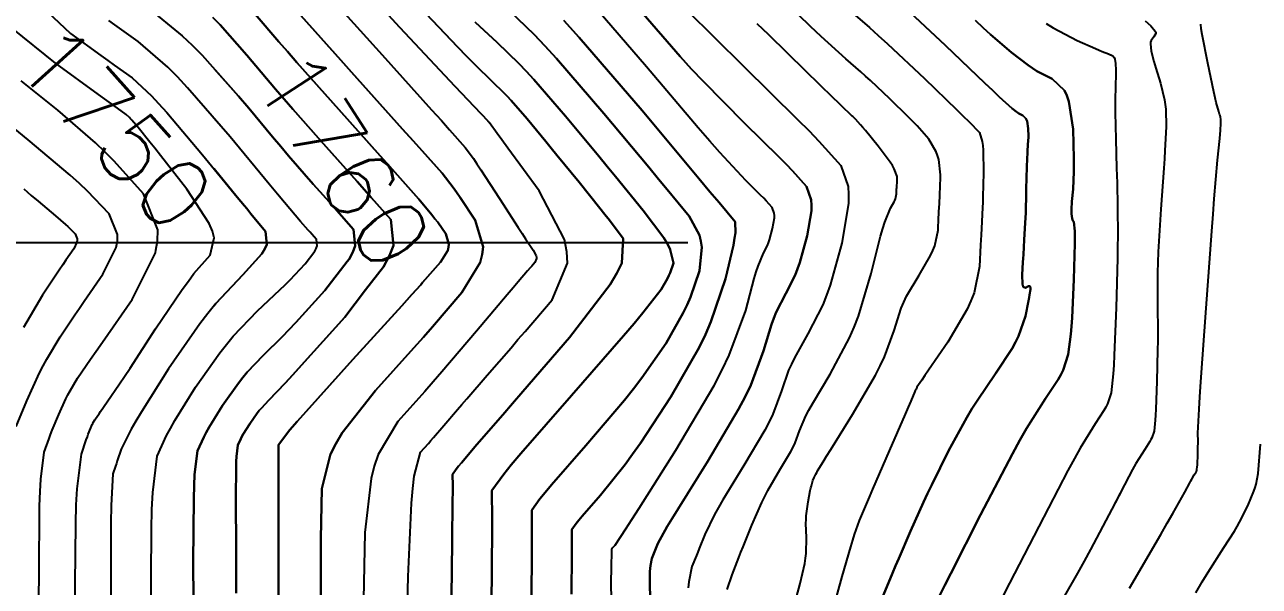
# Model space of a CAD drawing. Header units: metres. Extents: x 837475 to 838479, y 1189012 to 1191015.
# Drawn here: x 837814.5 to 837882.5, y 1189434.4 to 1189465.3 of the extents above; entities that cross this region are included whole.
import ezdxf

# ---------------------------------------------------------------- set-up
doc = ezdxf.new("R2010")
doc.units = ezdxf.units.M
doc.header["$LTSCALE"] = 0.3
for name, color, linetype in [('COTAS 10', 1, 'Continuous'), ('COTAS INT', 252, 'Continuous'), ('DRENAJE', 5, 'Continuous')]:
    doc.layers.add(name, color=color, linetype=linetype)
doc.styles.get("Standard").update_dxf_attribs({"font": 'simplex.shx'})

msp = doc.modelspace()

# ---------------------------------------------------------------- linework, layer by layer
at = {"layer": 'COTAS 10'}
for points, elevation in [([(837827.182, 1189465.924), (837828.475, 1189464.406), (837828.948, 1189463.864), (837829.472, 1189463.269), (837831.783, 1189460.678), (837834.064, 1189458.133), (837834.57, 1189457.567), (837835.02, 1189457.062), (837836.189, 1189455.737), (837836.91, 1189454.88), (837837.078, 1189454.669), (837837.232, 1189454.47), (837837.674, 1189453.844), (837837.844, 1189453.268), (837837.827, 1189453.1), (837837.782, 1189452.927), (837837.387, 1189452.272), (837836.393, 1189451.148), (837837.387, 1189452.272), (837837.782, 1189452.927), (837837.827, 1189453.1), (837837.844, 1189453.268), (837837.674, 1189453.844), (837837.232, 1189454.47), (837837.078, 1189454.669), (837836.91, 1189454.88), (837836.189, 1189455.737), (837835.02, 1189457.062), (837834.57, 1189457.567), (837834.064, 1189458.133), (837831.783, 1189460.678), (837829.472, 1189463.269), (837828.948, 1189463.864), (837828.475, 1189464.406), (837827.182, 1189465.924)], 1760), ([(837850.922, 1189466.158), (837854.046, 1189463.08), (837857.05, 1189460.132), (837857.679, 1189459.497), (837858.219, 1189458.942), (837859.437, 1189457.596), (837859.837, 1189456.433), (837859.861, 1189455.994), (837859.849, 1189455.504), (837859.492, 1189453.313), (837858.84, 1189451.014), (837858.641, 1189450.457), (837858.434, 1189449.934), (837857.621, 1189448.33), (837856.872, 1189447.01), (837856.705, 1189446.666), (837856.557, 1189446.332), (837856.171, 1189445.199), (837855.688, 1189443.917), (837855.479, 1189443.487), (837855.237, 1189443.026), (837854.093, 1189441.091), (837852.937, 1189439.204), (837852.688, 1189438.773), (837852.469, 1189438.381), (837851.937, 1189437.296), (837851.627, 1189436.521), (837851.548, 1189436.324), (837851.473, 1189436.135), (837851.23, 1189435.519), (837851.058, 1189434.683), (837851.028, 1189434.357)], 1780), ([(837850.922, 1189466.158), (837854.046, 1189463.08), (837857.05, 1189460.132), (837857.679, 1189459.497), (837858.219, 1189458.942), (837859.437, 1189457.596), (837859.837, 1189456.433), (837859.861, 1189455.994), (837859.849, 1189455.504), (837859.492, 1189453.313), (837858.84, 1189451.014), (837858.641, 1189450.457), (837858.434, 1189449.934), (837857.621, 1189448.33), (837856.872, 1189447.01), (837856.705, 1189446.666), (837856.557, 1189446.332), (837856.171, 1189445.199), (837855.688, 1189443.917), (837855.479, 1189443.487), (837855.237, 1189443.026), (837854.093, 1189441.091), (837852.937, 1189439.204), (837852.688, 1189438.773), (837852.469, 1189438.381), (837851.937, 1189437.296), (837851.627, 1189436.521), (837851.548, 1189436.324), (837851.473, 1189436.135), (837851.23, 1189435.519), (837851.058, 1189434.683), (837851.028, 1189434.357)], 1780), ([(837817.254, 1189432.896), (837817.291, 1189437.885), (837817.325, 1189438.916), (837817.368, 1189439.796), (837817.612, 1189441.711), (837817.878, 1189442.495), (837817.936, 1189442.663), (837817.988, 1189442.809), (837818.119, 1189443.156), (837818.208, 1189443.35), (837818.233, 1189443.399), (837818.259, 1189443.447), (837818.352, 1189443.602), (837818.513, 1189443.839), (837818.582, 1189443.938), (837818.661, 1189444.052), (837819.033, 1189444.581), (837819.708, 1189445.578), (837819.979, 1189445.986), (837820.286, 1189446.451), (837821.695, 1189448.608), (837823.156, 1189450.769), (837823.496, 1189451.237), (837823.806, 1189451.649), (837824.693, 1189452.665), (837824.922, 1189453.616), (837824.819, 1189453.986), (837824.643, 1189454.402), (837823.405, 1189456.293), (837821.955, 1189458.148), (837821.644, 1189458.542), (837821.374, 1189458.885), (837820.728, 1189459.692), (837820.392, 1189460.088), (837820.316, 1189460.172), (837820.249, 1189460.244), (837820.069, 1189460.41), (837819.394, 1189460.897), (837819.015, 1189461.172), (837818.552, 1189461.507), (837816.184, 1189463.22), (837813.815, 1189465.139)], 1750), ([(837840.167, 1189429.842), (837840.215, 1189435.958), (837840.222, 1189437.139), (837840.225, 1189438.098), (837840.21, 1189439.709), (837840.862, 1189440.608), (837841.284, 1189441.119), (837841.812, 1189441.742), (837844.595, 1189444.936), (837847.463, 1189448.224), (837848.045, 1189448.906), (837848.534, 1189449.489), (837849.537, 1189450.77), (837849.885, 1189451.38), (837849.962, 1189451.54), (837850.032, 1189451.696), (837850.213, 1189452.229), (837850.036, 1189452.981), (837849.879, 1189453.276), (837849.675, 1189453.609), (837848.55, 1189455.122), (837847.023, 1189456.987), (837846.566, 1189457.541), (837846.094, 1189458.112), (837844.265, 1189460.309), (837842.516, 1189462.333), (837842.094, 1189462.794), (837841.699, 1189463.212), (837840.5, 1189464.365), (837839.287, 1189465.48)], 1770), ([(837839.287, 1189465.48), (837840.5, 1189464.365), (837841.699, 1189463.212), (837842.094, 1189462.794), (837842.516, 1189462.333), (837844.265, 1189460.309), (837846.094, 1189458.112), (837846.566, 1189457.541), (837847.023, 1189456.987), (837848.55, 1189455.122), (837849.675, 1189453.609), (837849.879, 1189453.276), (837850.036, 1189452.981), (837850.213, 1189452.229), (837850.032, 1189451.696), (837849.962, 1189451.54), (837849.885, 1189451.38), (837849.537, 1189450.77), (837848.534, 1189449.489), (837848.045, 1189448.906), (837847.463, 1189448.224), (837844.595, 1189444.936), (837841.812, 1189441.742), (837841.284, 1189441.119), (837840.862, 1189440.608), (837840.21, 1189439.709), (837840.225, 1189438.098), (837840.222, 1189437.139), (837840.215, 1189435.958), (837840.167, 1189429.842)], 1770), ([(837864.882, 1189433.952), (837865.155, 1189434.496), (837865.482, 1189435.146), (837867.118, 1189438.372), (837868.88, 1189441.735), (837869.287, 1189442.472), (837869.658, 1189443.124), (837870.705, 1189444.774), (837871.394, 1189445.814), (837871.54, 1189446.081), (837871.666, 1189446.338), (837871.958, 1189447.193), (837872.104, 1189448.31), (837872.139, 1189448.734), (837872.17, 1189449.207), (837872.263, 1189451.327), (837872.309, 1189453.3), (837872.311, 1189453.68), (837872.309, 1189453.988), (837872.263, 1189454.499), (837872.198, 1189454.589), (837872.184, 1189454.632), (837872.172, 1189454.683), (837872.142, 1189454.93), (837872.142, 1189455.32), (837872.149, 1189455.462), (837872.159, 1189455.617), (837872.22, 1189456.298), (837872.269, 1189457.274), (837872.271, 1189457.616), (837872.269, 1189457.989), (837872.219, 1189459.595), (837871.993, 1189461.118), (837871.88, 1189461.44), (837871.744, 1189461.718), (837871.07, 1189462.357), (837870.227, 1189462.795), (837869.986, 1189462.946), (837869.741, 1189463.11), (837868.825, 1189463.806), (837867.671, 1189464.813), (837867.276, 1189465.172), (837866.848, 1189465.566)], 1790), ([(837866.848, 1189465.566), (837867.276, 1189465.172), (837867.671, 1189464.813), (837868.825, 1189463.806), (837869.741, 1189463.11), (837869.986, 1189462.946), (837870.227, 1189462.795), (837871.07, 1189462.357), (837871.744, 1189461.718), (837871.88, 1189461.44), (837871.993, 1189461.118), (837872.219, 1189459.595), (837872.269, 1189457.989), (837872.271, 1189457.616), (837872.269, 1189457.274), (837872.22, 1189456.298), (837872.159, 1189455.617), (837872.149, 1189455.462), (837872.142, 1189455.32), (837872.142, 1189454.93), (837872.172, 1189454.683), (837872.184, 1189454.632), (837872.198, 1189454.589), (837872.263, 1189454.499), (837872.309, 1189453.988), (837872.311, 1189453.68), (837872.309, 1189453.3), (837872.263, 1189451.327), (837872.17, 1189449.207), (837872.139, 1189448.734), (837872.104, 1189448.31), (837871.958, 1189447.193), (837871.666, 1189446.338), (837871.54, 1189446.081), (837871.394, 1189445.814), (837870.705, 1189444.774), (837869.658, 1189443.124), (837869.287, 1189442.472), (837868.88, 1189441.735), (837867.118, 1189438.372), (837865.482, 1189435.146), (837865.155, 1189434.496), (837864.882, 1189433.952)], 1790), ([(837828.454, 1189431.007), (837828.455, 1189437.972), (837828.456, 1189439.316), (837828.456, 1189440.405), (837828.46, 1189442.227), (837829.091, 1189443.047), (837829.487, 1189443.506), (837829.98, 1189444.065), (837832.558, 1189446.921), (837835.248, 1189449.877), (837835.811, 1189450.5), (837836.295, 1189451.037), (837836.393, 1189451.148), (837836.295, 1189451.037), (837835.811, 1189450.5), (837835.248, 1189449.877), (837832.558, 1189446.921), (837829.98, 1189444.065), (837829.487, 1189443.506), (837829.091, 1189443.047), (837828.46, 1189442.227), (837828.456, 1189440.405), (837828.456, 1189439.316), (837828.455, 1189437.972), (837828.454, 1189431.007)], 1760)]:
    msp.add_lwpolyline(points, dxfattribs=dict(at, elevation=elevation))
at = {"layer": 'COTAS INT'}
for points, elevation in [([(837835.494, 1189430.367), (837835.603, 1189434.985), (837835.789, 1189439.021), (837835.859, 1189439.828), (837835.936, 1189440.501), (837836.282, 1189441.814), (837836.722, 1189442.306), (837836.859, 1189442.462), (837837.003, 1189442.627), (837837.575, 1189443.295), (837838.314, 1189444.16), (837838.562, 1189444.449), (837838.83, 1189444.759), (837839.956, 1189446.058), (837841.266, 1189447.568), (837841.649, 1189448.011), (837842.042, 1189448.466), (837843.536, 1189450.196), (837844.369, 1189452.214), (837844.346, 1189452.85), (837844.212, 1189453.518), (837842.808, 1189456.209), (837841.098, 1189458.552), (837840.77, 1189459.001), (837840.505, 1189459.363), (837840.074, 1189459.951), (837840.056, 1189459.973), (837840.051, 1189459.978), (837840.047, 1189459.984), (837840.032, 1189460.002), (837840.019, 1189460.017), (837840.016, 1189460.021), (837840.013, 1189460.024), (837840.004, 1189460.032), (837839.253, 1189460.827), (837838.199, 1189461.944), (837835.14, 1189465.186), (837832.075, 1189468.54)], 1766), ([(837835.494, 1189430.367), (837835.603, 1189434.985), (837835.789, 1189439.021), (837835.859, 1189439.828), (837835.936, 1189440.501), (837836.282, 1189441.814), (837836.722, 1189442.306), (837836.859, 1189442.462), (837837.003, 1189442.627), (837837.575, 1189443.295), (837838.314, 1189444.16), (837838.562, 1189444.449), (837838.83, 1189444.759), (837839.956, 1189446.058), (837841.266, 1189447.568), (837841.649, 1189448.011), (837842.042, 1189448.466), (837843.536, 1189450.196), (837844.369, 1189452.214), (837844.346, 1189452.85), (837844.212, 1189453.518), (837842.808, 1189456.209), (837841.098, 1189458.552), (837840.77, 1189459.001), (837840.505, 1189459.363), (837840.074, 1189459.951), (837840.056, 1189459.973), (837840.051, 1189459.978), (837840.047, 1189459.984), (837840.032, 1189460.002), (837840.019, 1189460.017), (837840.016, 1189460.021), (837840.013, 1189460.024), (837840.004, 1189460.032), (837839.253, 1189460.827), (837838.199, 1189461.944), (837835.14, 1189465.186), (837832.075, 1189468.54)], 1766), ([(837831.399, 1189466.772), (837834.179, 1189463.685), (837836.89, 1189460.665), (837837.431, 1189460.063), (837837.88, 1189459.561), (837838.742, 1189458.593), (837839.195, 1189457.974), (837839.386, 1189457.693), (837839.605, 1189457.364), (837840.634, 1189455.777), (837841.657, 1189454.186), (837841.873, 1189453.854), (837842.06, 1189453.569), (837842.491, 1189452.931), (837842.652, 1189452.626), (837842.668, 1189452.55), (837842.671, 1189452.479), (837842.58, 1189452.253), (837842.414, 1189452.061), (837842.37, 1189452.01), (837842.327, 1189451.961), (837842.182, 1189451.793), (837841.667, 1189451.189), (837841.391, 1189450.864), (837841.058, 1189450.471), (837839.374, 1189448.485), (837837.456, 1189446.244), (837836.976, 1189445.691), (837836.517, 1189445.166), (837835.041, 1189443.516), (837833.951, 1189441.689), (837833.735, 1189441.054), (837833.556, 1189440.363), (837833.222, 1189437.399), (837833.148, 1189433.713)], 1764), ([(837831.399, 1189466.772), (837834.179, 1189463.685), (837836.89, 1189460.665), (837837.431, 1189460.063), (837837.88, 1189459.561), (837838.742, 1189458.593), (837839.195, 1189457.974), (837839.386, 1189457.693), (837839.605, 1189457.364), (837840.634, 1189455.777), (837841.657, 1189454.186), (837841.873, 1189453.854), (837842.06, 1189453.569), (837842.491, 1189452.931), (837842.652, 1189452.626), (837842.668, 1189452.55), (837842.671, 1189452.479), (837842.58, 1189452.253), (837842.414, 1189452.061), (837842.37, 1189452.01), (837842.327, 1189451.961), (837842.182, 1189451.793), (837841.667, 1189451.189), (837841.391, 1189450.864), (837841.058, 1189450.471), (837839.374, 1189448.485), (837837.456, 1189446.244), (837836.976, 1189445.691), (837836.517, 1189445.166), (837835.041, 1189443.516), (837833.951, 1189441.689), (837833.735, 1189441.054), (837833.556, 1189440.363), (837833.222, 1189437.399), (837833.148, 1189433.713)], 1764), ([(837837.995, 1189433.881), (837838.034, 1189436.863), (837838.053, 1189439.173), (837838.055, 1189439.619), (837838.056, 1189439.981), (837838.05, 1189440.591), (837838.247, 1189440.882), (837838.376, 1189441.042), (837838.538, 1189441.238), (837839.389, 1189442.233), (837840.818, 1189443.882), (837841.343, 1189444.49), (837841.925, 1189445.163), (837844.492, 1189448.139), (837846.728, 1189451.045), (837847.101, 1189451.673), (837847.367, 1189452.225), (837847.436, 1189453.583), (837846.682, 1189454.581), (837846.429, 1189454.906), (837846.157, 1189455.252), (837845.011, 1189456.677), (837843.798, 1189458.162), (837843.483, 1189458.545), (837843.178, 1189458.916), (837842.148, 1189460.156), (837841.267, 1189461.175), (837841.055, 1189461.407), (837840.856, 1189461.618), (837840.252, 1189462.199), (837839.27, 1189463.154), (837838.833, 1189463.6), (837838.325, 1189464.126), (837835.892, 1189466.684)], 1768), ([(837835.892, 1189466.684), (837838.325, 1189464.126), (837838.833, 1189463.6), (837839.27, 1189463.154), (837840.252, 1189462.199), (837840.856, 1189461.618), (837841.055, 1189461.407), (837841.267, 1189461.175), (837842.148, 1189460.156), (837843.178, 1189458.916), (837843.483, 1189458.545), (837843.798, 1189458.162), (837845.011, 1189456.677), (837846.157, 1189455.252), (837846.429, 1189454.906), (837846.682, 1189454.581), (837847.436, 1189453.583), (837847.367, 1189452.225), (837847.101, 1189451.673), (837846.728, 1189451.045), (837844.492, 1189448.139), (837841.925, 1189445.163), (837841.343, 1189444.49), (837840.818, 1189443.882), (837839.389, 1189442.233), (837838.538, 1189441.238), (837838.376, 1189441.042), (837838.247, 1189440.882), (837838.05, 1189440.591), (837838.056, 1189439.981), (837838.055, 1189439.619), (837838.053, 1189439.173), (837838.034, 1189436.863), (837837.995, 1189433.881)], 1768), ([(837842.382, 1189431.921), (837842.415, 1189436.084), (837842.419, 1189436.887), (837842.421, 1189437.54), (837842.412, 1189438.636), (837842.855, 1189439.248), (837843.142, 1189439.595), (837843.502, 1189440.019), (837845.395, 1189442.193), (837847.508, 1189444.684), (837848.005, 1189445.309), (837848.464, 1189445.905), (837849.807, 1189447.821), (837850.756, 1189449.483), (837850.967, 1189449.919), (837851.155, 1189450.345), (837851.65, 1189451.796), (837851.774, 1189453.099), (837851.729, 1189453.432), (837851.65, 1189453.753), (837851.078, 1189454.811), (837849.874, 1189456.273), (837849.396, 1189456.848), (837848.855, 1189457.498), (837846.382, 1189460.462), (837843.764, 1189463.49), (837843.133, 1189464.18), (837842.543, 1189464.806), (837840.749, 1189466.531)], 1772), ([(837840.749, 1189466.531), (837842.543, 1189464.806), (837843.133, 1189464.18), (837843.764, 1189463.49), (837846.382, 1189460.462), (837848.855, 1189457.498), (837849.396, 1189456.848), (837849.874, 1189456.273), (837851.078, 1189454.811), (837851.65, 1189453.753), (837851.729, 1189453.432), (837851.774, 1189453.099), (837851.65, 1189451.796), (837851.155, 1189450.345), (837850.967, 1189449.919), (837850.756, 1189449.483), (837849.807, 1189447.821), (837848.464, 1189445.905), (837848.005, 1189445.309), (837847.508, 1189444.684), (837845.395, 1189442.193), (837843.502, 1189440.019), (837843.142, 1189439.595), (837842.855, 1189439.248), (837842.412, 1189438.636), (837842.421, 1189437.54), (837842.419, 1189436.887), (837842.415, 1189436.084), (837842.382, 1189431.921)], 1772), ([(837846.793, 1189433.569), (837846.788, 1189434.752), (837846.79, 1189434.971), (837846.791, 1189435.035), (837846.792, 1189435.101), (837846.805, 1189435.618), (837846.807, 1189435.696), (837846.808, 1189435.777), (837846.812, 1189436.08), (837846.814, 1189436.334), (837846.814, 1189436.49), (837846.841, 1189436.527), (837846.858, 1189436.548), (837846.88, 1189436.574), (837846.996, 1189436.707), (837847.598, 1189437.606), (837847.926, 1189438.115), (837848.324, 1189438.737), (837850.348, 1189441.923), (837852.446, 1189445.487), (837852.892, 1189446.348), (837853.279, 1189447.154), (837854.19, 1189449.61), (837854.661, 1189451.37), (837854.771, 1189451.739), (837854.872, 1189452.055), (837855.165, 1189452.767), (837855.386, 1189453.202), (837855.442, 1189453.344), (837855.496, 1189453.496), (837855.673, 1189454.12), (837855.769, 1189454.714), (837855.773, 1189454.847), (837855.766, 1189454.966), (837855.658, 1189455.282), (837855.327, 1189455.647), (837855.181, 1189455.798), (837855.01, 1189455.97), (837854.195, 1189456.77), (837852.765, 1189458.302), (837852.207, 1189458.936), (837851.578, 1189459.66), (837848.724, 1189463.031), (837845.722, 1189466.506)], 1776), ([(837846.793, 1189433.569), (837846.788, 1189434.752), (837846.79, 1189434.971), (837846.791, 1189435.035), (837846.792, 1189435.101), (837846.805, 1189435.618), (837846.807, 1189435.696), (837846.808, 1189435.777), (837846.812, 1189436.08), (837846.814, 1189436.334), (837846.814, 1189436.49), (837846.841, 1189436.527), (837846.858, 1189436.548), (837846.88, 1189436.574), (837846.996, 1189436.707), (837847.598, 1189437.606), (837847.926, 1189438.115), (837848.324, 1189438.737), (837850.348, 1189441.923), (837852.446, 1189445.487), (837852.892, 1189446.348), (837853.279, 1189447.154), (837854.19, 1189449.61), (837854.661, 1189451.37), (837854.771, 1189451.739), (837854.872, 1189452.055), (837855.165, 1189452.767), (837855.386, 1189453.202), (837855.442, 1189453.344), (837855.496, 1189453.496), (837855.673, 1189454.12), (837855.769, 1189454.714), (837855.773, 1189454.847), (837855.766, 1189454.966), (837855.658, 1189455.282), (837855.327, 1189455.647), (837855.181, 1189455.798), (837855.01, 1189455.97), (837854.195, 1189456.77), (837852.765, 1189458.302), (837852.207, 1189458.936), (837851.578, 1189459.66), (837848.724, 1189463.031), (837845.722, 1189466.506)], 1776), ([(837859.43, 1189466.54), (837861.006, 1189465.185), (837861.493, 1189464.748), (837862.003, 1189464.283), (837864.03, 1189462.383), (837865.817, 1189460.664), (837866.175, 1189460.314), (837866.475, 1189460.019), (837867.064, 1189459.409), (837867.223, 1189458.914), (837867.25, 1189458.691), (837867.271, 1189458.432), (837867.288, 1189457.186), (837867.256, 1189455.869), (837867.246, 1189455.566), (837867.236, 1189455.288), (837867.196, 1189454.505), (837867.151, 1189453.754), (837867.137, 1189453.497), (837867.124, 1189453.218), (837867.071, 1189452.032), (837866.769, 1189450.589), (837866.597, 1189450.148), (837866.388, 1189449.689), (837865.317, 1189447.881), (837864.255, 1189446.329), (837864.051, 1189446.03), (837863.888, 1189445.789), (837863.625, 1189445.393), (837863.614, 1189445.363), (837863.609, 1189445.353), (837863.603, 1189445.342), (837863.576, 1189445.295), (837863.545, 1189445.242), (837863.537, 1189445.227), (837863.53, 1189445.211), (837863.507, 1189445.155), (837863.277, 1189444.62), (837863.14, 1189444.303), (837862.97, 1189443.912), (837862.092, 1189441.891), (837861.177, 1189439.784), (837860.985, 1189439.339), (837860.819, 1189438.954), (837860.442, 1189438.065), (837860.172, 1189437.288), (837860.074, 1189436.974), (837859.966, 1189436.618), (837859.493, 1189434.972), (837859.028, 1189433.302)], 1786), ([(837859.43, 1189466.54), (837861.006, 1189465.185), (837861.493, 1189464.748), (837862.003, 1189464.283), (837864.03, 1189462.383), (837865.817, 1189460.664), (837866.175, 1189460.314), (837866.475, 1189460.019), (837867.064, 1189459.409), (837867.223, 1189458.914), (837867.25, 1189458.691), (837867.271, 1189458.432), (837867.288, 1189457.186), (837867.256, 1189455.869), (837867.246, 1189455.566), (837867.236, 1189455.288), (837867.196, 1189454.505), (837867.151, 1189453.754), (837867.137, 1189453.497), (837867.124, 1189453.218), (837867.071, 1189452.032), (837866.769, 1189450.589), (837866.597, 1189450.148), (837866.388, 1189449.689), (837865.317, 1189447.881), (837864.255, 1189446.329), (837864.051, 1189446.03), (837863.888, 1189445.789), (837863.625, 1189445.393), (837863.614, 1189445.363), (837863.609, 1189445.353), (837863.603, 1189445.342), (837863.576, 1189445.295), (837863.545, 1189445.242), (837863.537, 1189445.227), (837863.53, 1189445.211), (837863.507, 1189445.155), (837863.277, 1189444.62), (837863.14, 1189444.303), (837862.97, 1189443.912), (837862.092, 1189441.891), (837861.177, 1189439.784), (837860.985, 1189439.339), (837860.819, 1189438.954), (837860.442, 1189438.065), (837860.172, 1189437.288), (837860.074, 1189436.974), (837859.966, 1189436.618), (837859.493, 1189434.972), (837859.028, 1189433.302)], 1786), ([(837861.684, 1189433.746), (837862.275, 1189435.166), (837862.445, 1189435.568), (837862.618, 1189435.974), (837863.262, 1189437.47), (837863.988, 1189439.073), (837864.211, 1189439.545), (837864.444, 1189440.03), (837865.366, 1189441.886), (837866.366, 1189443.723), (837866.648, 1189444.196), (837866.932, 1189444.653), (837867.975, 1189446.176), (837868.867, 1189447.521), (837869.055, 1189447.866), (837869.218, 1189448.2), (837869.596, 1189449.305), (837869.767, 1189450.157), (837869.8, 1189450.33), (837869.827, 1189450.476), (837869.872, 1189450.78), (837869.868, 1189450.886), (837869.865, 1189450.907), (837869.861, 1189450.926), (837869.836, 1189450.964), (837869.779, 1189450.959), (837869.755, 1189450.95), (837869.726, 1189450.938), (837869.592, 1189450.865), (837869.47, 1189450.917), (837869.449, 1189450.983), (837869.434, 1189451.071), (837869.424, 1189451.579), (837869.458, 1189452.273), (837869.469, 1189452.48), (837869.482, 1189452.692), (837869.535, 1189453.512), (837869.588, 1189454.432), (837869.6, 1189454.708), (837869.611, 1189454.994), (837869.641, 1189456.102), (837869.662, 1189457.101), (837869.667, 1189457.317), (837869.672, 1189457.508), (837869.686, 1189457.977), (837869.702, 1189458.269), (837869.707, 1189458.347), (837869.713, 1189458.425), (837869.737, 1189458.697), (837869.755, 1189459.003), (837869.757, 1189459.102), (837869.757, 1189459.207), (837869.746, 1189459.636), (837869.687, 1189460.031), (837869.658, 1189460.114), (837869.623, 1189460.186), (837869.448, 1189460.352), (837869.229, 1189460.465), (837869.167, 1189460.505), (837869.103, 1189460.547), (837868.866, 1189460.727), (837868.155, 1189461.381), (837867.794, 1189461.722), (837867.361, 1189462.132), (837865.2, 1189464.191), (837862.676, 1189466.55)], 1788), ([(837862.676, 1189466.55), (837865.2, 1189464.191), (837867.361, 1189462.132), (837867.794, 1189461.722), (837868.155, 1189461.381), (837868.866, 1189460.727), (837869.103, 1189460.547), (837869.167, 1189460.505), (837869.229, 1189460.465), (837869.448, 1189460.352), (837869.623, 1189460.186), (837869.658, 1189460.114), (837869.687, 1189460.031), (837869.746, 1189459.636), (837869.757, 1189459.207), (837869.757, 1189459.102), (837869.755, 1189459.003), (837869.737, 1189458.697), (837869.713, 1189458.425), (837869.707, 1189458.347), (837869.702, 1189458.269), (837869.686, 1189457.977), (837869.672, 1189457.508), (837869.667, 1189457.317), (837869.662, 1189457.101), (837869.641, 1189456.102), (837869.611, 1189454.994), (837869.6, 1189454.708), (837869.588, 1189454.432), (837869.535, 1189453.512), (837869.482, 1189452.692), (837869.469, 1189452.48), (837869.458, 1189452.273), (837869.424, 1189451.579), (837869.434, 1189451.071), (837869.449, 1189450.983), (837869.47, 1189450.917), (837869.592, 1189450.865), (837869.726, 1189450.938), (837869.755, 1189450.95), (837869.779, 1189450.959), (837869.836, 1189450.964), (837869.861, 1189450.926), (837869.865, 1189450.907), (837869.868, 1189450.886), (837869.872, 1189450.78), (837869.827, 1189450.476), (837869.8, 1189450.33), (837869.767, 1189450.157), (837869.596, 1189449.305), (837869.218, 1189448.2), (837869.055, 1189447.866), (837868.867, 1189447.521), (837867.975, 1189446.176), (837866.932, 1189444.653), (837866.648, 1189444.196), (837866.366, 1189443.723), (837865.366, 1189441.886), (837864.444, 1189440.03), (837864.211, 1189439.545), (837863.988, 1189439.073), (837863.262, 1189437.47), (837862.618, 1189435.974), (837862.445, 1189435.568), (837862.275, 1189435.166), (837861.684, 1189433.746)], 1788), ([(837815.424, 1189466.349), (837816.999, 1189464.867), (837818.68, 1189463.652), (837819.067, 1189463.373), (837819.419, 1189463.12), (837820.405, 1189462.412), (837821.463, 1189461.434), (837821.86, 1189461.01), (837822.303, 1189460.519), (837824.28, 1189458.191), (837826.194, 1189455.862), (837826.596, 1189455.369), (837826.713, 1189455.226), (837826.943, 1189454.943), (837827.737, 1189453.955), (837827.811, 1189453.253), (837827.704, 1189453.007), (837827.541, 1189452.739), (837826.495, 1189451.585), (837825.011, 1189449.999), (837824.574, 1189449.459), (837824.124, 1189448.874), (837822.403, 1189446.398), (837820.91, 1189444.038), (837820.604, 1189443.528), (837820.346, 1189443.08), (837819.801, 1189441.977), (837819.584, 1189441.344), (837819.532, 1189441.191), (837819.484, 1189441.049), (837819.339, 1189440.62), (837819.248, 1189438.89), (837819.234, 1189437.928), (837819.224, 1189436.756), (837819.23, 1189430.781)], 1752), ([(837821.235, 1189466.303), (837823.162, 1189464.728), (837823.705, 1189464.215), (837824.251, 1189463.669), (837826.257, 1189461.42), (837826.822, 1189460.742), (837828.124, 1189459.175), (837828.583, 1189458.633), (837829.017, 1189458.124), (837830.377, 1189456.57), (837831.446, 1189455.376), (837831.697, 1189455.094), (837831.929, 1189454.834), (837832.601, 1189454.07), (837832.69, 1189453.175), (837832.553, 1189452.833), (837832.347, 1189452.449), (837832.248, 1189452.319), (837831.02, 1189450.722), (837829.414, 1189448.958), (837829.032, 1189448.551), (837828.677, 1189448.181), (837827.622, 1189447.138), (837826.745, 1189446.223), (837826.503, 1189445.932), (837826.26, 1189445.626), (837825.385, 1189444.386), (837824.641, 1189443.187), (837824.481, 1189442.906), (837824.341, 1189442.648), (837824.004, 1189441.899), (837823.842, 1189440.593), (837823.813, 1189439.982), (837823.792, 1189439.264), (837823.771, 1189435.771), (837823.791, 1189431.598)], 1756), ([(837829.7, 1189465.841), (837831.891, 1189463.398), (837832.487, 1189462.732), (837835.294, 1189459.603), (837835.876, 1189458.953), (837836.374, 1189458.396), (837837.466, 1189457.165), (837838.074, 1189456.393), (837838.267, 1189456.126), (837838.471, 1189455.835), (837839.295, 1189454.589), (837839.727, 1189453.127), (837839.684, 1189452.699), (837839.569, 1189452.261), (837838.567, 1189450.598), (837836.945, 1189448.722), (837836.44, 1189448.15), (837835.911, 1189447.555), (837833.8, 1189445.218), (837831.965, 1189442.877), (837831.611, 1189442.28), (837831.324, 1189441.705), (837830.841, 1189439.813), (837830.802, 1189437.059), (837830.795, 1189435.941), (837830.789, 1189434.669), (837830.779, 1189428.79)], 1762), ([(837830.779, 1189428.79), (837830.789, 1189434.669), (837830.795, 1189435.941), (837830.802, 1189437.059), (837830.841, 1189439.813), (837831.324, 1189441.705), (837831.611, 1189442.28), (837831.965, 1189442.877), (837833.8, 1189445.218), (837835.911, 1189447.555), (837836.44, 1189448.15), (837836.945, 1189448.722), (837838.567, 1189450.598), (837839.569, 1189452.261), (837839.684, 1189452.699), (837839.727, 1189453.127), (837839.295, 1189454.589), (837838.471, 1189455.835), (837838.267, 1189456.126), (837838.074, 1189456.393), (837837.466, 1189457.165), (837836.374, 1189458.396), (837835.876, 1189458.953), (837835.294, 1189459.603), (837832.487, 1189462.732), (837831.891, 1189463.398), (837829.7, 1189465.841)], 1762), ([(837848.949, 1189433.341), (837848.909, 1189434.473), (837848.917, 1189435.252), (837848.927, 1189435.423), (837848.941, 1189435.575), (837849.021, 1189435.963), (837849.135, 1189436.25), (837849.17, 1189436.338), (837849.206, 1189436.429), (837849.35, 1189436.79), (837849.867, 1189437.721), (837850.139, 1189438.171), (837850.465, 1189438.705), (837852.109, 1189441.331), (837853.801, 1189444.192), (837854.158, 1189444.874), (837854.467, 1189445.509), (837855.18, 1189447.404), (837855.609, 1189448.851), (837855.738, 1189449.203), (837855.872, 1189449.533), (837856.393, 1189450.549), (837856.91, 1189451.568), (837857.041, 1189451.9), (837857.168, 1189452.255), (837857.582, 1189453.716), (837857.809, 1189455.109), (837857.817, 1189455.421), (837857.801, 1189455.7), (837857.547, 1189456.439), (837856.773, 1189457.295), (837856.43, 1189457.648), (837856.03, 1189458.051), (837854.12, 1189459.925), (837851.843, 1189462.23), (837851.213, 1189462.905), (837850.582, 1189463.595), (837848.302, 1189466.221)], 1778), ([(837848.302, 1189466.221), (837850.582, 1189463.595), (837851.213, 1189462.905), (837851.843, 1189462.23), (837854.12, 1189459.925), (837856.03, 1189458.051), (837856.43, 1189457.648), (837856.773, 1189457.295), (837857.547, 1189456.439), (837857.801, 1189455.7), (837857.817, 1189455.421), (837857.809, 1189455.109), (837857.582, 1189453.716), (837857.168, 1189452.255), (837857.041, 1189451.9), (837856.91, 1189451.568), (837856.393, 1189450.549), (837855.872, 1189449.533), (837855.738, 1189449.203), (837855.609, 1189448.851), (837855.18, 1189447.404), (837854.467, 1189445.509), (837854.158, 1189444.874), (837853.801, 1189444.192), (837852.109, 1189441.331), (837850.465, 1189438.705), (837850.139, 1189438.171), (837849.867, 1189437.721), (837849.35, 1189436.79), (837849.206, 1189436.429), (837849.17, 1189436.338), (837849.135, 1189436.25), (837849.021, 1189435.963), (837848.941, 1189435.575), (837848.927, 1189435.423), (837848.917, 1189435.252), (837848.909, 1189434.473), (837848.949, 1189433.341)], 1778), ([(837856.853, 1189433.364), (837857.192, 1189434.586), (837857.447, 1189435.698), (837857.49, 1189435.978), (837857.521, 1189436.247), (837857.533, 1189437.117), (837857.508, 1189437.899), (837857.514, 1189438.112), (837857.527, 1189438.324), (837857.625, 1189439.078), (837857.75, 1189439.712), (837857.78, 1189439.849), (837857.808, 1189439.969), (837857.893, 1189440.261), (837857.964, 1189440.426), (837857.982, 1189440.465), (837858, 1189440.502), (837858.061, 1189440.612), (837858.111, 1189440.695), (837858.13, 1189440.733), (837858.151, 1189440.788), (837858.453, 1189441.293), (837858.64, 1189441.594), (837858.871, 1189441.966), (837860.076, 1189443.893), (837861.337, 1189446.054), (837861.603, 1189446.573), (837861.833, 1189447.058), (837862.364, 1189448.524), (837862.755, 1189449.746), (837862.897, 1189450.077), (837863.053, 1189450.406), (837863.741, 1189451.568), (837864.377, 1189452.641), (837864.501, 1189452.913), (837864.603, 1189453.175), (837864.782, 1189454.031), (837864.813, 1189454.735), (837864.821, 1189454.901), (837864.829, 1189455.053), (837864.856, 1189455.499), (837864.88, 1189455.964), (837864.886, 1189456.128), (837864.892, 1189456.309), (837864.911, 1189457.09), (837864.823, 1189457.926), (837864.762, 1189458.141), (837864.684, 1189458.348), (837864.271, 1189459.038), (837863.629, 1189459.77), (837863.407, 1189460.004), (837863.166, 1189460.253), (837862.138, 1189461.264), (837861.063, 1189462.272), (837860.792, 1189462.519), (837860.534, 1189462.751), (837859.698, 1189463.47), (837858.349, 1189464.697), (837857.766, 1189465.249), (837857.093, 1189465.893)], 1784), ([(837856.853, 1189433.364), (837857.192, 1189434.586), (837857.447, 1189435.698), (837857.49, 1189435.978), (837857.521, 1189436.247), (837857.533, 1189437.117), (837857.508, 1189437.899), (837857.514, 1189438.112), (837857.527, 1189438.324), (837857.625, 1189439.078), (837857.75, 1189439.712), (837857.78, 1189439.849), (837857.808, 1189439.969), (837857.893, 1189440.261), (837857.964, 1189440.426), (837857.982, 1189440.465), (837858, 1189440.502), (837858.061, 1189440.612), (837858.111, 1189440.695), (837858.13, 1189440.733), (837858.151, 1189440.788), (837858.453, 1189441.293), (837858.64, 1189441.594), (837858.871, 1189441.966), (837860.076, 1189443.893), (837861.337, 1189446.054), (837861.603, 1189446.573), (837861.833, 1189447.058), (837862.364, 1189448.524), (837862.755, 1189449.746), (837862.897, 1189450.077), (837863.053, 1189450.406), (837863.741, 1189451.568), (837864.377, 1189452.641), (837864.501, 1189452.913), (837864.603, 1189453.175), (837864.782, 1189454.031), (837864.813, 1189454.735), (837864.821, 1189454.901), (837864.829, 1189455.053), (837864.856, 1189455.499), (837864.88, 1189455.964), (837864.886, 1189456.128), (837864.892, 1189456.309), (837864.911, 1189457.09), (837864.823, 1189457.926), (837864.762, 1189458.141), (837864.684, 1189458.348), (837864.271, 1189459.038), (837863.629, 1189459.77), (837863.407, 1189460.004), (837863.166, 1189460.253), (837862.138, 1189461.264), (837861.063, 1189462.272), (837860.792, 1189462.519), (837860.534, 1189462.751), (837859.698, 1189463.47), (837858.349, 1189464.697), (837857.766, 1189465.249), (837857.093, 1189465.893)], 1784), ([(837821.428, 1189432.23), (837821.46, 1189437.567), (837821.493, 1189438.664), (837821.537, 1189439.597), (837821.784, 1189441.593), (837822.3, 1189442.736), (837822.513, 1189443.131), (837822.757, 1189443.56), (837823.894, 1189445.392), (837825.231, 1189447.286), (837825.602, 1189447.754), (837825.972, 1189448.198), (837827.312, 1189449.596), (837828.529, 1189450.747), (837828.823, 1189451.035), (837829.097, 1189451.31), (837829.93, 1189452.191), (837830.457, 1189452.877), (837830.539, 1189453.03), (837830.594, 1189453.166), (837830.558, 1189453.522), (837830.291, 1189453.825), (837830.199, 1189453.929), (837830.099, 1189454.041), (837829.674, 1189454.516), (837828.79, 1189455.551), (837828.4, 1189456.017), (837827.948, 1189456.56), (837825.794, 1189459.168), (837823.459, 1189461.866), (837822.894, 1189462.467), (837822.364, 1189463.004), (837820.74, 1189464.414), (837819.443, 1189465.342), (837819.119, 1189465.575)], 1754), ([(837826.126, 1189434.063), (837826.125, 1189435.316), (837826.123, 1189436.431), (837826.113, 1189439.311), (837826.123, 1189440.961), (837826.133, 1189441.3), (837826.147, 1189441.589), (837826.223, 1189442.206), (837826.383, 1189442.559), (837826.449, 1189442.681), (837826.524, 1189442.814), (837826.876, 1189443.38), (837827.289, 1189443.966), (837827.404, 1189444.111), (837827.518, 1189444.248), (837827.932, 1189444.68), (837828.825, 1189445.614), (837829.242, 1189446.068), (837829.731, 1189446.606), (837832.11, 1189449.253), (837833.259, 1189450.749), (837834.237, 1189452.021), (837834.568, 1189452.636), (837834.786, 1189453.185), (837834.644, 1189454.617), (837833.566, 1189455.842), (837833.196, 1189456.259), (837832.794, 1189456.711), (837831.08, 1189458.624), (837829.245, 1189460.696), (837828.766, 1189461.248), (837828.299, 1189461.791), (837826.719, 1189463.672), (837825.24, 1189465.331), (837824.838, 1189465.733)], 1758), ([(837824.838, 1189465.733), (837825.24, 1189465.331), (837826.719, 1189463.672), (837828.299, 1189461.791), (837828.766, 1189461.248), (837829.245, 1189460.696), (837831.08, 1189458.624), (837832.794, 1189456.711), (837833.196, 1189456.259), (837833.566, 1189455.842), (837834.644, 1189454.617), (837834.786, 1189453.185), (837834.568, 1189452.636), (837834.237, 1189452.021), (837833.259, 1189450.749), (837832.11, 1189449.253), (837829.731, 1189446.606), (837829.242, 1189446.068), (837828.825, 1189445.614), (837827.932, 1189444.68), (837827.518, 1189444.248), (837827.404, 1189444.111), (837827.289, 1189443.966), (837826.876, 1189443.38), (837826.524, 1189442.814), (837826.449, 1189442.681), (837826.383, 1189442.559), (837826.223, 1189442.206), (837826.147, 1189441.589), (837826.133, 1189441.3), (837826.123, 1189440.961), (837826.113, 1189439.311), (837826.123, 1189436.431), (837826.125, 1189435.316), (837826.126, 1189434.063)], 1758), ([(837844.173, 1189465.567), (837845.013, 1189464.648), (837848.498, 1189460.615), (837851.617, 1189456.884), (837852.225, 1189456.155), (837852.724, 1189455.558), (837853.605, 1189454.499), (837853.624, 1189453.897), (837853.579, 1189453.588), (837853.512, 1189453.217), (837853.086, 1189451.363), (837852.279, 1189448.994), (837851.971, 1189448.299), (837851.626, 1189447.587), (837850.077, 1189444.872), (837848.394, 1189442.321), (837847.965, 1189441.712), (837847.553, 1189441.145), (837846.196, 1189439.45), (837845.191, 1189438.297), (837845, 1189438.072), (837844.848, 1189437.887), (837844.613, 1189437.563), (837844.618, 1189436.981), (837844.617, 1189436.635), (837844.614, 1189436.209), (837844.597, 1189434)], 1774), ([(837844.597, 1189434), (837844.614, 1189436.209), (837844.617, 1189436.635), (837844.618, 1189436.981), (837844.613, 1189437.563), (837844.848, 1189437.887), (837845, 1189438.072), (837845.191, 1189438.297), (837846.196, 1189439.45), (837847.553, 1189441.145), (837847.965, 1189441.712), (837848.394, 1189442.321), (837850.077, 1189444.872), (837851.626, 1189447.587), (837851.971, 1189448.299), (837852.279, 1189448.994), (837853.086, 1189451.363), (837853.512, 1189453.217), (837853.579, 1189453.588), (837853.624, 1189453.897), (837853.605, 1189454.499), (837852.724, 1189455.558), (837852.225, 1189456.155), (837851.617, 1189456.884), (837848.498, 1189460.615), (837845.013, 1189464.648), (837844.173, 1189465.567)], 1774), ([(837853.166, 1189434.266), (837853.438, 1189435.074), (837853.812, 1189436.02), (837853.927, 1189436.31), (837854.047, 1189436.612), (837854.523, 1189437.803), (837855.072, 1189439.042), (837855.237, 1189439.375), (837855.408, 1189439.703), (837856.077, 1189440.851), (837856.674, 1189441.86), (837856.8, 1189442.101), (837856.909, 1189442.325), (837857.161, 1189442.994), (837857.505, 1189443.812), (837857.673, 1189444.13), (837857.871, 1189444.488), (837858.848, 1189446.111), (837859.913, 1189448.107), (837860.166, 1189448.699), (837860.402, 1189449.309), (837861.103, 1189451.655), (837861.622, 1189453.703), (837861.742, 1189454.125), (837861.852, 1189454.483), (837862.165, 1189455.254), (837862.365, 1189455.592), (837862.404, 1189455.678), (837862.436, 1189455.761), (837862.493, 1189456.03), (837862.503, 1189456.252), (837862.505, 1189456.304), (837862.508, 1189456.352), (837862.516, 1189456.493), (837862.524, 1189456.639), (837862.526, 1189456.691), (837862.527, 1189456.748), (837862.533, 1189456.994), (837862.375, 1189457.42), (837862.273, 1189457.59), (837862.146, 1189457.782), (837861.478, 1189458.666), (837860.783, 1189459.521), (837860.639, 1189459.695), (837860.516, 1189459.842), (837860.246, 1189460.145), (837860.091, 1189460.29), (837860.061, 1189460.316), (837859.965, 1189460.399), (837859.536, 1189460.808), (837859.296, 1189461.041), (837859.004, 1189461.325), (837857.512, 1189462.782), (837855.468, 1189464.777), (837854.827, 1189465.4)], 1782), ([(837853.166, 1189434.266), (837853.438, 1189435.074), (837853.812, 1189436.02), (837853.927, 1189436.31), (837854.047, 1189436.612), (837854.523, 1189437.803), (837855.072, 1189439.042), (837855.237, 1189439.375), (837855.408, 1189439.703), (837856.077, 1189440.851), (837856.674, 1189441.86), (837856.8, 1189442.101), (837856.909, 1189442.325), (837857.161, 1189442.994), (837857.505, 1189443.812), (837857.673, 1189444.13), (837857.871, 1189444.488), (837858.848, 1189446.111), (837859.913, 1189448.107), (837860.166, 1189448.699), (837860.402, 1189449.309), (837861.103, 1189451.655), (837861.622, 1189453.703), (837861.742, 1189454.125), (837861.852, 1189454.483), (837862.165, 1189455.254), (837862.365, 1189455.592), (837862.404, 1189455.678), (837862.436, 1189455.761), (837862.493, 1189456.03), (837862.503, 1189456.252), (837862.505, 1189456.304), (837862.508, 1189456.352), (837862.516, 1189456.493), (837862.524, 1189456.639), (837862.526, 1189456.691), (837862.527, 1189456.748), (837862.533, 1189456.994), (837862.375, 1189457.42), (837862.273, 1189457.59), (837862.146, 1189457.782), (837861.478, 1189458.666), (837860.783, 1189459.521), (837860.639, 1189459.695), (837860.516, 1189459.842), (837860.246, 1189460.145), (837860.091, 1189460.29), (837860.061, 1189460.316), (837859.965, 1189460.399), (837859.536, 1189460.808), (837859.296, 1189461.041), (837859.004, 1189461.325), (837857.512, 1189462.782), (837855.468, 1189464.777), (837854.827, 1189465.4)], 1782), ([(837870.742, 1189465.415), (837871.132, 1189465.166), (837872.44, 1189464.472), (837873.452, 1189464.034), (837873.655, 1189463.947), (837873.826, 1189463.874), (837874.164, 1189463.734), (837874.276, 1189463.69), (837874.304, 1189463.678), (837874.331, 1189463.666), (837874.415, 1189463.625), (837874.482, 1189463.536), (837874.498, 1189463.495), (837874.512, 1189463.446), (837874.552, 1189463.208), (837874.57, 1189462.85), (837874.571, 1189462.725), (837874.57, 1189462.589), (837874.551, 1189462.005), (837874.535, 1189461.151), (837874.536, 1189460.845), (837874.54, 1189460.508), (837874.574, 1189459.04), (837874.619, 1189457.455), (837874.63, 1189457.045), (837874.641, 1189456.647), (837874.674, 1189455.314), (837874.679, 1189453.701), (837874.672, 1189453.126), (837874.661, 1189452.496), (837874.589, 1189449.757), (837874.49, 1189447.153), (837874.461, 1189446.608), (837874.431, 1189446.139), (837874.32, 1189445.08), (837874.114, 1189444.477), (837874.025, 1189444.295), (837873.922, 1189444.106), (837873.435, 1189443.372), (837872.608, 1189442.035), (837872.291, 1189441.466), (837871.935, 1189440.812), (837870.333, 1189437.733), (837868.726, 1189434.608), (837868.369, 1189433.925)], 1792), ([(837870.742, 1189465.415), (837871.132, 1189465.166), (837872.44, 1189464.472), (837873.452, 1189464.034), (837873.655, 1189463.947), (837873.826, 1189463.874), (837874.164, 1189463.734), (837874.276, 1189463.69), (837874.304, 1189463.678), (837874.331, 1189463.666), (837874.415, 1189463.625), (837874.482, 1189463.536), (837874.498, 1189463.495), (837874.512, 1189463.446), (837874.552, 1189463.208), (837874.57, 1189462.85), (837874.571, 1189462.725), (837874.57, 1189462.589), (837874.551, 1189462.005), (837874.535, 1189461.151), (837874.536, 1189460.845), (837874.54, 1189460.508), (837874.574, 1189459.04), (837874.619, 1189457.455), (837874.63, 1189457.045), (837874.641, 1189456.647), (837874.674, 1189455.314), (837874.679, 1189453.701), (837874.672, 1189453.126), (837874.661, 1189452.496), (837874.589, 1189449.757), (837874.49, 1189447.153), (837874.461, 1189446.608), (837874.431, 1189446.139), (837874.32, 1189445.08), (837874.114, 1189444.477), (837874.025, 1189444.295), (837873.922, 1189444.106), (837873.435, 1189443.372), (837872.608, 1189442.035), (837872.291, 1189441.466), (837871.935, 1189440.812), (837870.333, 1189437.733), (837868.726, 1189434.608), (837868.369, 1189433.925)], 1792), ([(837876.2, 1189465.558), (837876.508, 1189465.285), (837876.747, 1189464.996), (837876.774, 1189464.928), (837876.783, 1189464.865), (837876.671, 1189464.682), (837876.513, 1189464.469), (837876.492, 1189464.387), (837876.482, 1189464.296), (837876.529, 1189463.884), (837876.676, 1189463.326), (837876.729, 1189463.142), (837876.787, 1189462.945), (837877.04, 1189462.13), (837877.263, 1189461.214), (837877.301, 1189460.954), (837877.33, 1189460.691), (837877.351, 1189459.72), (837877.279, 1189458.424), (837877.249, 1189457.957), (837877.215, 1189457.442), (837877.057, 1189455.192), (837876.914, 1189452.836), (837876.89, 1189452.254), (837876.872, 1189451.703), (837876.865, 1189449.97), (837876.883, 1189448.383), (837876.881, 1189447.924), (837876.877, 1189447.457), (837876.839, 1189445.7), (837876.781, 1189444.179), (837876.764, 1189443.86), (837876.747, 1189443.586), (837876.682, 1189442.968), (837876.561, 1189442.615), (837876.509, 1189442.509), (837876.449, 1189442.399), (837876.165, 1189441.97), (837875.682, 1189441.189), (837875.496, 1189440.857), (837875.289, 1189440.474), (837874.352, 1189438.675), (837873.185, 1189436.462), (837872.832, 1189435.818), (837872.466, 1189435.161), (837871.035, 1189432.675)], 1794), ([(837875.324, 1189434.34), (837877.054, 1189437.291), (837877.411, 1189437.907), (837877.715, 1189438.436), (837878.372, 1189439.618), (837878.642, 1189440.137), (837878.702, 1189440.247), (837878.755, 1189440.343), (837878.894, 1189440.568), (837878.976, 1189440.692), (837878.994, 1189440.723), (837879.009, 1189440.754), (837879.043, 1189440.856), (837879.062, 1189441.034), (837879.067, 1189441.113), (837879.072, 1189441.205), (837879.089, 1189441.643), (837879.1, 1189442.149), (837879.101, 1189442.284), (837879.101, 1189442.416), (837879.096, 1189442.874), (837879.158, 1189444.195), (837879.201, 1189444.872), (837879.255, 1189445.684), (837879.542, 1189449.739), (837879.858, 1189453.99), (837879.931, 1189454.925), (837879.997, 1189455.756), (837880.181, 1189457.883), (837880.295, 1189459.074), (837880.317, 1189459.315), (837880.334, 1189459.517), (837880.362, 1189459.925), (837880.359, 1189460.068), (837880.357, 1189460.104), (837880.355, 1189460.138), (837880.341, 1189460.247), (837880.315, 1189460.354), (837880.305, 1189460.387), (837880.293, 1189460.422), (837880.239, 1189460.561), (837880.108, 1189461.062), (837880.047, 1189461.324), (837879.977, 1189461.641), (837879.635, 1189463.232), (837879.331, 1189464.81), (837879.284, 1189465.118), (837879.253, 1189465.371)], 1796), ([(837823.791, 1189431.598), (837823.771, 1189435.771), (837823.792, 1189439.264), (837823.813, 1189439.982), (837823.842, 1189440.593), (837824.004, 1189441.899), (837824.341, 1189442.648), (837824.481, 1189442.906), (837824.641, 1189443.187), (837825.385, 1189444.386), (837826.26, 1189445.626), (837826.503, 1189445.932), (837826.745, 1189446.223), (837827.622, 1189447.138), (837828.677, 1189448.181), (837829.032, 1189448.551), (837829.414, 1189448.958), (837831.02, 1189450.722), (837832.248, 1189452.319), (837832.347, 1189452.449), (837832.553, 1189452.833), (837832.69, 1189453.175), (837832.601, 1189454.07), (837831.929, 1189454.834), (837831.697, 1189455.094), (837831.446, 1189455.376), (837830.377, 1189456.57), (837829.017, 1189458.124), (837828.583, 1189458.633), (837828.124, 1189459.175), (837826.822, 1189460.742), (837826.257, 1189461.42), (837824.923, 1189462.915)], 1756), ([(837815.201, 1189430.601), (837815.278, 1189435.011), (837815.307, 1189438.862), (837815.333, 1189439.658), (837815.367, 1189440.338), (837815.554, 1189441.816), (837815.823, 1189442.57), (837815.908, 1189442.793), (837815.997, 1189443.022), (837816.358, 1189443.9), (837816.754, 1189444.763), (837816.866, 1189444.983), (837816.979, 1189445.194), (837817.392, 1189445.885), (837818.109, 1189446.937), (837818.413, 1189447.375), (837818.763, 1189447.876), (837820.407, 1189450.219), (837821.682, 1189452.788), (837821.708, 1189452.93), (837821.799, 1189453.434), (837821.815, 1189454.05), (837821.018, 1189456.038), (837819.406, 1189457.838), (837818.907, 1189458.337), (837818.385, 1189458.836), (837816.312, 1189460.639), (837814.287, 1189462.263)], 1748), ([(837814.007, 1189443.235), (837814.597, 1189444.645), (837815.3, 1189446.177), (837815.499, 1189446.566), (837815.698, 1189446.941), (837816.432, 1189448.168), (837817.247, 1189449.384), (837817.498, 1189449.752), (837817.76, 1189450.132), (837818.795, 1189451.617), (837819.522, 1189453.082), (837819.589, 1189453.449), (837819.598, 1189453.801), (837819.143, 1189454.933), (837817.951, 1189456.181), (837817.495, 1189456.606), (837816.983, 1189457.064), (837814.679, 1189459.003), (837812.397, 1189460.866)], 1746), ([(837821.428, 1189432.23), (837821.46, 1189437.567), (837821.493, 1189438.664), (837821.537, 1189439.597), (837821.784, 1189441.593), (837822.3, 1189442.736), (837822.513, 1189443.131), (837822.757, 1189443.56), (837823.894, 1189445.392), (837825.231, 1189447.286), (837825.602, 1189447.754), (837825.972, 1189448.198), (837827.312, 1189449.596), (837828.529, 1189450.747), (837828.823, 1189451.035), (837829.097, 1189451.31), (837829.93, 1189452.191), (837830.457, 1189452.877), (837830.539, 1189453.03), (837830.594, 1189453.166), (837830.558, 1189453.522), (837830.291, 1189453.825), (837830.199, 1189453.929), (837830.099, 1189454.041), (837829.674, 1189454.516), (837828.79, 1189455.551), (837828.4, 1189456.017), (837827.948, 1189456.56), (837825.794, 1189459.168), (837824.923, 1189460.174)], 1754), ([(837824.923, 1189449.891), (837825.011, 1189449.999), (837826.495, 1189451.585), (837827.541, 1189452.739), (837827.704, 1189453.007), (837827.811, 1189453.253), (837827.737, 1189453.955), (837826.943, 1189454.943), (837826.713, 1189455.226), (837826.596, 1189455.369), (837826.194, 1189455.862), (837824.923, 1189457.408)], 1752), ([(837814.429, 1189456.315), (837814.847, 1189455.953), (837815.219, 1189455.632), (837816.174, 1189454.827), (837816.739, 1189454.352), (837816.865, 1189454.239), (837816.977, 1189454.135), (837817.269, 1189453.829), (837817.381, 1189453.551), (837817.378, 1189453.465), (837817.362, 1189453.375), (837817.184, 1189453.015), (837816.756, 1189452.388), (837816.583, 1189452.128), (837816.385, 1189451.832), (837815.473, 1189450.452), (837814.418, 1189448.688)], 1744), ([(837878.981, 1189434.087), (837879.337, 1189434.691), (837879.658, 1189435.225), (837880.52, 1189436.576), (837881.105, 1189437.474), (837881.252, 1189437.721), (837881.393, 1189437.969), (837881.846, 1189438.862), (837882.182, 1189439.678), (837882.248, 1189439.877), (837882.303, 1189440.065), (837882.406, 1189440.646), (837882.546, 1189442.256)], 1798), ([(837874.923, 1189439.772), (837874.352, 1189438.675), (837873.185, 1189436.462), (837872.832, 1189435.818), (837872.466, 1189435.161), (837871.035, 1189432.675), (837869.825, 1189430.396), (837869.599, 1189429.868), (837869.42, 1189429.385), (837869.163, 1189428.015), (837869.309, 1189426.64), (837869.383, 1189426.153), (837869.472, 1189425.621), (837869.917, 1189423.32), (837870.564, 1189420.721), (837870.78, 1189420.002), (837871.013, 1189419.283), (837871.991, 1189416.687), (837873.218, 1189413.575), (837873.609, 1189412.531), (837874.022, 1189411.407), (837874.923, 1189408.868)], 1794)]:
    msp.add_lwpolyline(points, dxfattribs=dict(at, elevation=elevation))
at = {"layer": 'DRENAJE'}
msp.add_polyline3d([(837850.997, 1189453.337, 1771.249), (837849.997, 1189453.337, 1770.26), (837848.998, 1189453.337, 1769.437), (837847.998, 1189453.337, 1768.599), (837846.998, 1189453.337, 1767.822), (837845.999, 1189453.337, 1767.181), (837844.999, 1189453.337, 1766.553), (837843.999, 1189453.337, 1765.738), (837843, 1189453.337, 1764.811), (837842, 1189453.337, 1763.986), (837841, 1189453.337, 1763.158), (837840.001, 1189453.337, 1762.319), (837839.001, 1189453.337, 1761.351), (837838.001, 1189453.337, 1760.38), (837837.002, 1189453.337, 1759.643), (837836.002, 1189453.337, 1758.955), (837835.002, 1189453.337, 1758.22), (837834.003, 1189453.337, 1757.339), (837833.003, 1189453.337, 1756.409), (837832.003, 1189453.337, 1755.487), (837831.004, 1189453.337, 1754.626), (837830.004, 1189453.337, 1753.955), (837829.004, 1189453.337, 1753.15), (837828.005, 1189453.337, 1752.33), (837827.005, 1189453.337, 1751.628), (837826.005, 1189453.337, 1750.937), (837825.006, 1189453.337, 1750.226), (837824.006, 1189453.337, 1749.553), (837823.006, 1189453.337, 1748.894), (837822.007, 1189453.337, 1748.195), (837821.007, 1189453.337, 1747.363), (837820.007, 1189453.337, 1746.478), (837819.008, 1189453.337, 1745.588), (837818.008, 1189453.337, 1744.742), (837817.008, 1189453.337, 1744.077), (837816.009, 1189453.337, 1743.469), (837815.009, 1189453.337, 1742.78), (837814.009, 1189453.337, 1742.068)], dxfattribs=at)

# ---------------------------------------------------------------- texts
at = {"layer": 'COTAS 10', "char_height": 3.8, "attachment_point": 7}
for s, insert, rotation in [('1750', (837813.68, 1189463.284, 1750), 311.94477), ('1760', (837826.889, 1189462.392, 1760), 302.79313), ('1760', (837826.889, 1189462.392, 1760), 302.79313)]:
    msp.add_mtext(s, dxfattribs=dict(at, insert=insert, rotation=rotation))

doc.saveas('drawing.dxf')
